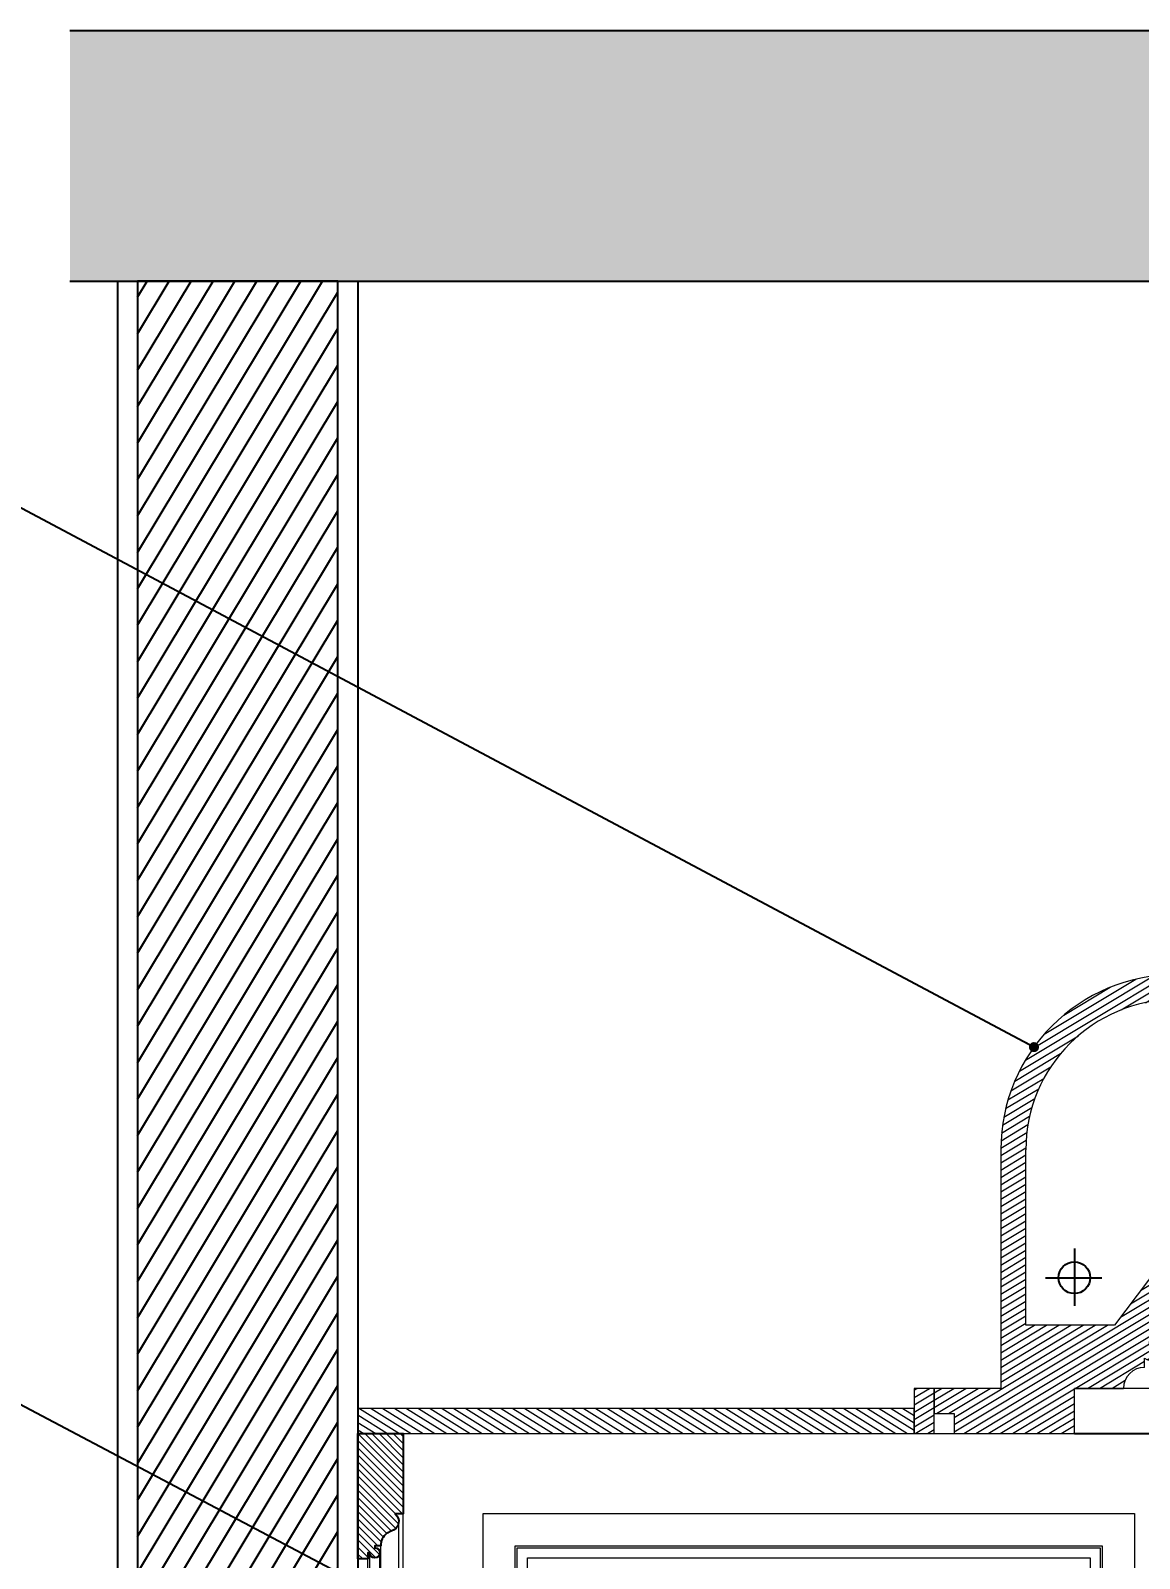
# Model space of a CAD drawing. Header units: inches. Extents: x 230831 to 416194, y 441295 to 526666.
# Drawn here: x 264254 to 265361, y 452292 to 453817 of the extents above; entities that cross this region are included whole.
import ezdxf

# ---------------------------------------------------------------- set-up
doc = ezdxf.new("R2010")
doc.units = ezdxf.units.IN
doc.header["$MEASUREMENT"] = 0
for name, color, linetype in [('CQ Grg Gypsum', 41, 'Continuous'), ('CQ Plaster', 1, 'Continuous'), ('CQ section wall', 3, 'Continuous'), ('CQ SPOT DETAIL DIMENSION', 9, 'Continuous'), ('CQ_callout', 34, 'Continuous'), ('LIGHT', 130, 'Continuous'), ('WOOD', 23, 'Continuous'), ('xref grd floor$2$CQ Wall hatch_CHB', 8, 'Continuous')]:
    doc.layers.add(name, color=color, linetype=linetype)
for name, color, linetype, lineweight in [('CQ gypsum 2', 42, 'Continuous', 0), ('CQ Gypsum Hatch', 8, 'Continuous', 20), ('GRC', 41, 'Continuous', 0)]:
    doc.layers.add(name, color=color, linetype=linetype, lineweight=lineweight)
doc.styles.get("Standard").update_dxf_attribs({"font": 'arial.ttf'})
doc.dimstyles.new('chester 15', dxfattribs={"dimscale": 0.15, "dimtxt": 150, "dimasz": 100, "dimexe": 100, "dimexo": 0, "dimgap": 80, "dimtad": 1, "dimdec": 0, "dimzin": 0, "dimdsep": 46, "dimtxsty": 'Standard', "dimblk": 'DOT', "dimcen": 100, "dimclrd": 1, "dimclre": 1, "dimclrt": 3, "dimadec": 0, "dimazin": 0, "dimtfac": 1, "dimtdec": 0, "dimtofl": 0, "dimtmove": 0, "dimatfit": 3, "dimfxl": 1, "dimtolj": 1, "dimtzin": 0, "dimlwd": -1, "dimarcsym": 0})
doc.dimstyles.get("Standard").update_dxf_attribs({"dimtxt": 0.18, "dimasz": 0.18, "dimexe": 0.18, "dimexo": 0.0625, "dimgap": 0.09, "dimtad": 0, "dimtih": 1, "dimtoh": 1, "dimdec": 4, "dimzin": 0, "dimdsep": 46, "dimtxsty": 'Standard', "dimcen": 0.09, "dimadec": 0, "dimazin": 0, "dimtfac": 1, "dimtdec": 4, "dimtofl": 0, "dimtmove": 0, "dimatfit": 3, "dimfxl": 1, "dimtolj": 1, "dimtzin": 0, "dimarcsym": 0})

# ---------------------------------------------------------------- blocks, each defined once
blk = doc.blocks.new('section c and d')
at = {"layer": 'xref grd floor$2$CQ Wall hatch_CHB', "extrusion": (-2.772420434295382e-08, -3.397086406510971e-09, 0.9999999999999997)}
h = blk.add_hatch(dxfattribs=at)
h.set_pattern_fill('AR-CONC', color=256, scale=10, angle=-13.97142328298568, style=0)
h.set_pattern_definition([(36.02857671701432, (-139.3556818018742, 1.243151257490035e-12), (68.08902030313811, -23.40695012282138), [7.5, -82.5]), (341.0285767170143, (-139.3556818018742, 1.243151257490035e-12), (4.696115536243854, 76.34393155101377), [6, -66]), (86.48002117701432, (-133.6815968482897, -1.95057909910514), (72.78513543292053, 52.93698073081792), [6.374019199999999, -70.1142112]), (32.21277671701431, (-134.5269233425438, 19.40832532037465), (99.57057156855136, -41.82951326026698), [11.25, -123.75]), (82.66421220701432, (-126.2293796823606, 15.92253007405553), (114.2200327004979, 71.963769638355), [9.5610342, -105.171376]), (337.2127407070143, (-134.5269233425438, 19.40832532037465), (114.2200326282029, 71.96376960434766), [9, -99.0000001]), (7.028576717014317, (-126.0299502971898, 12.14186476061622), (48.20408439676903, -53.482391937558), [7.5, -82.5]), (312.0285767170143, (-126.0299502971898, 12.14186476061622), (41.11958765836167, 64.49518506525843), [6, -66]), (57.48002145701431, (-122.0129432920685, 7.684998795660059), (89.32367130771905, 11.0127931513372), [6.374019000000001, -70.1142112]), (23.52857671701431, (-139.3556818018742, 1.243151257490035e-12), (9.217332202968066, 32.01097604041664), [0, -65.19999999999999, 0, -67, 0, -66.25]), (353.5285767170143, (-139.3556818018742, 1.243151257490035e-12), (35.05129027384105, 31.92285780031193), [0, -38.2, 0, -63.7, 0, -25.25]), (313.5285767170143, (-160.9959645340905, 5.384065682154374), (51.25843738430945, -15.07725946313946), [0, -25, 0, -78, 0, -103.5]), (303.5285767170143, (-170.7001271942772, 7.798444911819455), (59.01024838598841, -4.365975426402727), [0, -32.5, 0, -51.8, 0, -73.5])])
h.paths.add_polyline_path([(248875.6379114118, 453817.1762365347), (248875.6379114118, 453567.1762365347), (245808.1390208977, 453567.1762365347), (245808.1390208977, 453817.1762365347)])
h.paths.add_polyline_path([(248875.6379114117, 449317.1762365347), (248875.6379114118, 449117.1762365347), (245808.1390208977, 449117.1762365347), (245808.1390208977, 449317.1762365347)])
at = {"layer": 'xref grd floor$2$CQ Wall hatch_CHB'}
h = blk.add_hatch(dxfattribs=at)
h.set_pattern_fill('ANSI31,_O', color=8, scale=150, angle=76.02857671701435)
h.set_pattern_definition([(121.0285767170143, (0, 0), (-16.06706840326394, -9.664978682068453), [])])
h.paths.add_polyline_path([(248608.1390208978, 453567.1762365347), (248808.1390208978, 453567.1762365347), (248808.1390208978, 449317.1762365347), (248608.1390208978, 449317.1762365347)])
h.paths.add_polyline_path([(245908.1390208977, 453567.1762365347), (246108.1390208977, 453567.1762365347), (246108.1390208977, 449317.1762365347), (245908.1390208977, 449317.1762365347)])
at = {"layer": 'CQ Plaster'}
for p, q in [((248588.1390208978, 453567.1762365347, 0.000308660553070675), (248588.1390208978, 449317.1762365347, 0.000308660553070675)), ((248828.1390208978, 453567.1762365347, 0.000308660553070675), (248828.1390208978, 449317.1762365347, 0.000308660553070675))]:
    blk.add_line(p, q, dxfattribs=at)
at = {"layer": 'CQ section wall', "extrusion": (-2.772420434295382e-08, -3.397086406510971e-09, 0.9999999999999997)}
for p, q in [((248875.6379114117, 453817.1762365347), (245808.1390208976, 453817.1762365347, 0.0003704905800149254)), ((248875.6379114117, 453567.1762365347), (245808.1390208976, 453567.1762365347, 0.0003696413084132999))]:
    blk.add_line(p, q, dxfattribs=at)
at = {"layer": 'CQ section wall', "elevation": 0.000308660553070675}
blk.add_lwpolyline([(248608.1390208978, 453567.1762365347), (248808.1390208978, 453567.1762365347), (248808.1390208978, 449317.1762365347), (248608.1390208978, 449317.1762365347)], close=True, dxfattribs=at)
blk = doc.blocks.new('gf-19 section ceiling c and d')
at = {"layer": 'CQ Gypsum Hatch'}
h = blk.add_hatch(dxfattribs=at)
h.set_pattern_fill('ANSI31', color=256, scale=50, angle=166.0285767170143, style=0)
h.set_pattern_definition([(211.0285767170143, (40770.3055148228, 22438.25428829005), (3.221659560689484, -5.355689467754646), [])])
h.paths.add_polyline_path([(290580.2555056186, 477757.3129620503), (290560.2553744273, 477757.3129620503), (290560.2553744273, 477712.313894068), (290580.2555056186, 477712.313894068)])
h.paths.add_polyline_path([(292014.2551291987, 477757.3130545883), (291994.2549980073, 477757.3130545883), (291994.2549980073, 477712.313986606), (292014.2551291987, 477712.313986606)])
edge = h.paths.add_edge_path()
edge.add_arc((291752.7471168555, 477995.3529881806), 175, 0, 90)
edge.add_line((291752.8011449613, 478170.3529798404), (290821.7400454096, 478170.3521139577))
edge.add_line((291927.747123278, 477757.3138323158), (291927.7471168555, 477995.3529881805))
edge.add_arc((290821.7630173567, 477995.3521154653), 175, 90, 180)
edge.add_line((291994.2551219355, 477757.3138347645), (291927.747123278, 477757.3138323158))
edge.add_line((290646.7630173565, 477995.3521154653), (290646.763010934, 477757.3129596008))
edge.add_line((291994.2551313417, 477732.3138178333), (291994.2551219355, 477757.3138347645))
edge.add_line((290646.763010934, 477757.3129596008), (290580.2550122765, 477757.3129620494))
edge.add_line((291974.2551699805, 477732.3138178333), (291994.2551313417, 477732.3138178333))
edge.add_line((290580.2550122765, 477757.3129620494), (290580.2550028701, 477732.3129451182))
edge.add_line((291974.2551814603, 477712.3138063534), (291974.2551699805, 477732.3138178333))
edge.add_line((290580.2550028701, 477732.3129451182), (290600.2549642314, 477732.3129451182))
edge.add_line((291854.2471168548, 477712.3137449707), (291974.2551814603, 477712.3138063534))
edge.add_line((290600.2549642314, 477732.3129451182), (290600.2549527514, 477712.3129336383))
edge.add_line((291854.2471168548, 477757.3128866703), (291854.2471168548, 477712.3137449707))
edge.add_line((290600.2549527514, 477712.3129336383), (290720.263017357, 477712.3128722555))
edge.add_line((291805.2471168548, 477757.3128866703), (291854.2471168548, 477757.3128866703))
edge.add_line((290720.263017357, 477712.3128722555), (290720.2630173571, 477757.3120139552))
edge.add_arc((291784.2471168549, 477757.3128866702), 21, 0, 90)
edge.add_line((290720.2630173571, 477757.3120139552), (290769.2630173571, 477757.3120139552))
edge.add_line((291784.2471168548, 477787.3128866702), (291784.2471168548, 477778.3128866703))
edge.add_arc((290790.2630173573, 477757.3120139551), 21, 90, 180)
edge.add_arc((291779.3952927669, 477793.4196155958), 7.799508648182383, 90, 308.4673023821645)
edge.add_line((290790.2630173571, 477778.3120139552), (290790.2630173571, 477787.3120139551))
edge.add_line((291779.3952927667, 477804.2191242441), (291779.3952927667, 477801.2191242441))
edge.add_arc((290795.1148414453, 477793.4187428809), 7.799508648181451, 231.5326976178355, 450)
edge.add_arc((291777.2430252191, 477822.1859743472), 18.09530210375607, 205.7714928755903, 276.8309702002142)
edge.add_line((290795.1148414451, 477801.218251529), (290795.1148414451, 477804.2182515291))
edge.add_arc((291810.2235897614, 477835.0775454859), 53.47024035375843, 186.1635720925549, 202.8448179763401)
edge.add_arc((290797.2671089932, 477822.1851016322), 18.09530210375609, 263.1690297997858, 334.2285071244098)
edge.add_arc((291424.7263009643, 477801.7131326919), 333.4821786609713, 4.751447810051713, 6.568657365061795)
edge.add_arc((290764.286544451, 477835.0766727708), 53.4702403537582, 337.1551820236599, 353.8364279007361)
edge.add_arc((291720.3174680364, 477835.7764859581), 35.93479784867265, 6.527251482222313, 25.39668080517357)
edge.add_arc((291149.783833248, 477801.7122599771), 333.4821786609695, 173.4313426349382, 175.2485521899483)
edge.add_arc((291728.4574426022, 477837.4168631438), 27.95025194104338, 29.51902534285031, 91.82174081811998)
edge.add_arc((290854.1926661761, 477835.7756132432), 35.93479784867079, 154.6033191948264, 173.4727485177777)
edge.add_line((291727.5689035773, 477872.8529881787), (291727.5689035773, 477865.3529881787))
edge.add_arc((290846.0526916102, 477837.4159904285), 27.9502519410429, 88.17825918188002, 150.4809746571497)
edge.add_line((291718.5689035773, 477872.8529881785), (291727.5689035773, 477872.8529881787))
edge.add_line((290846.9412306349, 477865.3521154635), (290846.9412306349, 477872.8521154635))
edge.add_line((291718.5689035773, 477895.3529881802), (291718.5689035773, 477872.8529881785))
edge.add_line((290846.9412306349, 477872.8521154635), (290855.9412306349, 477872.8521154635))
edge.add_line((291757.6407549444, 477895.3529881787), (291718.5689035773, 477895.3529881802))
edge.add_line((290855.9412306349, 477872.8521154635), (290855.9412306349, 477895.3521154653))
edge.add_line((291814.2471168549, 477820.3529881787), (291757.6407549444, 477895.3529881787))
edge.add_line((290855.9412306349, 477895.3521154653), (290816.8693792678, 477895.3521154635))
edge.add_line((291902.7471168553, 477820.3529881787), (291814.2471168549, 477820.3529881787))
edge.add_line((290816.8693792678, 477895.3521154635), (290760.2630173571, 477820.3521154636))
edge.add_line((291902.7471168555, 477995.3529881805), (291902.7471168553, 477820.3529881787))
edge.add_line((290760.2630173571, 477820.3521154636), (290671.7630173566, 477820.3521154636))
edge.add_arc((291752.7471168555, 477995.3529881806), 150, 0, 90)
edge.add_line((290671.7630173566, 477820.3521154636), (290671.7630173566, 477995.3521154653))
edge.add_arc((290821.7630173567, 477995.3521154653), 150, 90, 180)
edge.add_line((290821.7149702583, 478145.3521077702), (291753.0815824123, 478145.3526152893))
h = blk.add_hatch(dxfattribs=at)
h.set_pattern_fill('ANSI31', color=256, scale=50, angle=166.0285767170143, style=0)
h.set_pattern_definition([(211.0285767170143, (134772.8663518906, 441448.9070309019), (3.221659560689484, -5.355689467754646), [])])
edge = h.paths.add_edge_path()
edge.add_line((291149.7271230064, 478145.3521051508), (291149.7271230064, 478132.4232321063))
edge.add_line((291149.7271230064, 478132.4232321063), (291154.7271230064, 478132.4232321063))
edge.add_arc((291161.8054325497, 478132.4304738378), 7.078313247718411, 180.0586185869984, 269.9413814130016)
edge.add_line((291161.7981908182, 478125.3521642945), (291161.7981908182, 478120.3521642945))
edge.add_line((291161.7981908182, 478120.3521642945), (291187.6560551945, 478120.3521051508))
edge.add_line((291187.6560551945, 478120.3521051508), (291187.6560551945, 478125.3521051508))
edge.add_arc((291187.648813463, 478132.4304146942), 7.078313247776678, 270.0586185874691, 359.9413814130025)
edge.add_line((291194.7271230064, 478132.4231729627), (291199.7271230063, 478132.4231729627))
edge.add_line((291199.7271230063, 478132.4231729627), (291199.7271230401, 478145.3521051509))
edge.add_line((291199.7271230401, 478145.3521051509), (291149.7271230064, 478145.3521051508))
edge = h.paths.add_edge_path()
edge.add_line((291440.8458450824, 478145.3521051508), (291440.8458450825, 478132.4232321063))
edge.add_line((291440.8458450825, 478132.4232321063), (291435.8458450825, 478132.4232321063))
edge.add_arc((291428.7675355391, 478132.4304738378), 7.078313247834825, 270.05861858699797, 359.94138141300255, ccw=False)
edge.add_line((291428.7747772706, 478125.3521642945), (291428.7747772706, 478120.3521642945))
edge.add_line((291428.7747772706, 478120.3521642945), (291402.9169128943, 478120.3521051508))
edge.add_line((291402.9169128943, 478120.3521051508), (291402.9169128942, 478125.3521051508))
edge.add_arc((291402.9241546257, 478132.4304146941), 7.07831324771847, 180.0586185865268, 269.9413814125304, ccw=False)
edge.add_line((291395.8458450824, 478132.4231729627), (291390.8458450825, 478132.4231729627))
edge.add_line((291390.8458450825, 478132.4231729627), (291390.8458450488, 478145.3521051509))
edge.add_line((291390.8458450488, 478145.3521051509), (291440.8458450824, 478145.3521051508))
at = {"layer": 'CQ Grg Gypsum', "extrusion": (-2.772420434295382e-08, -3.397086406510971e-09, 0.9999999999999997), "elevation": -0.0101549809185406}
for points in [[(291149.7271230062, 478145.3521051508), (291149.7271230062, 478132.4232321063), (291154.7271230063, 478132.4232321062, 0.4136143785872561), (291161.7981908181, 478125.3521642944), (291161.7981908181, 478120.3521642944), (291187.6560551944, 478120.3521051508), (291187.6560551944, 478120.3521051508), (291187.6560551944, 478125.3521051508, 0.4136143785872561), (291194.7271230062, 478132.4231729626), (291199.7271230062, 478132.4231729627), (291199.72712304, 478145.3521051508), (291149.7271230062, 478145.3521051508)], [(291440.8458450823, 478145.3521051508), (291440.8458450824, 478132.4232321063), (291435.8458450824, 478132.4232321063, -0.4136143785872561), (291428.7747772704, 478125.3521642944), (291428.7747772704, 478120.3521642944), (291402.9169128942, 478120.3521051508), (291402.9169128942, 478120.3521051508), (291402.9169128941, 478125.3521051508, -0.4136143785872561), (291395.8458450823, 478132.4231729626), (291390.8458450824, 478132.4231729627), (291390.8458450487, 478145.3521051508), (291440.8458450823, 478145.3521051508)]]:
    blk.add_lwpolyline(points, format="xyb", dxfattribs=at)
at = {"layer": 'GRC', "extrusion": (2.772420434295381e-08, -3.397086406510972e-09, 0.9999999999999997)}
for p, q in [((291752.7996836976, 478170.3529798395, 0.001440178731027683), (290821.738584146, 478170.3521139569, -9.153042794110317e-05)), ((290821.7135089946, 478145.3521077694, -9.161535338886285e-05), (291753.0801211486, 478145.3526152885, 0.00144008602772391)), ((290646.7615560928, 477995.3521154645, -8.668478285075174e-05), (290646.7615496703, 477757.3129596, -8.749342225330037e-05)), ((290671.7615560929, 477820.3521154628, -8.797237808047574e-05), (290671.7615560929, 477995.3521154645, -8.737788795932892e-05)), ((291902.7456555918, 477995.3529881797, 0.001435427108169677), (291902.7456555917, 477820.3529881779, 0.001434832618048535)), ((291927.7456620143, 477757.313832315, 0.001433925363302439), (291927.7456555918, 477995.3529881797, 0.001434734003061103)), ((290816.8679180041, 477895.3521154627, -9.174055502907553e-05), (290760.2615560934, 477820.3521154628, -9.042597016484352e-05)), ((290855.9397693712, 477895.3521154645, -9.282379102042919e-05), (290816.8679180041, 477895.3521154627, -9.174055502907553e-05)), ((290855.9397693712, 477872.8521154627, -9.290022546458031e-05), (290855.9397693712, 477895.3521154645, -9.282379102042919e-05)), ((291757.6392936807, 477895.3529881779, 0.001439110357958101), (291718.5674423136, 477895.3529881794, 0.001440193593949468)), ((291718.5674423136, 477895.3529881794, 0.001440193593949468), (291718.5674423136, 477872.8529881777, 0.001440117159505316)), ((291814.2456555912, 477820.3529881779, 0.001437286210132899), (291757.6392936807, 477895.3529881779, 0.001439110357958101)), ((290846.9397693712, 477872.8521154627, -9.265070762549499e-05), (290855.9397693712, 477872.8521154627, -9.290022546458031e-05)), ((290846.9397693712, 477865.3521154627, -9.267618577354399e-05), (290846.9397693712, 477872.8521154627, -9.265070762549499e-05)), ((291718.5674423136, 477872.8529881777, 0.001440117159505316), (291727.5674423136, 477872.8529881779, 0.001439867641666228)), ((291727.5674423136, 477872.8529881779, 0.001439867641666228), (291727.5674423136, 477865.3529881779, 0.001439842163518178)), ((290760.2615560934, 477820.3521154628, -9.042597016484352e-05), (290671.7615560929, 477820.3521154628, -8.797237808047574e-05)), ((291902.7456555917, 477820.3529881779, 0.001434832618048535), (291814.2456555912, 477820.3529881779, 0.001437286210132899)), ((290795.1133801814, 477801.2182515282, -9.145720864665711e-05), (290795.1133801814, 477804.2182515283, -9.144701738743734e-05)), ((291779.3938315031, 477804.2191242433, 0.001438197641095789), (291779.3938315031, 477801.2191242433, 0.001438187449836568)), ((290790.2615560934, 477778.3120139544, -9.140051015249094e-05), (290790.2615560934, 477787.3120139543, -9.136993637483119e-05)), ((291784.2456555911, 477787.3128866694, 0.001438005696183489), (291784.2456555911, 477778.3128866695, 0.001437975122405832)), ((290580.2535510128, 477757.3129620486, -8.564954089976175e-05), (290580.2535416064, 477732.3129451174, -8.573446785665215e-05)), ((290646.7615496703, 477757.3129596, -8.749342225330037e-05), (290580.2535510128, 477757.3129620486, -8.564954089976175e-05)), ((290720.2615560934, 477757.3120139544, -8.953115466301905e-05), (290769.2615560934, 477757.3120139544, -9.088964067582536e-05)), ((290720.2615560933, 477712.3128722546, -8.968402063558854e-05), (290720.2615560934, 477757.3120139544, -8.953115466301905e-05)), ((291805.2456555911, 477757.3128866695, 0.001437321575300094), (291854.2456555911, 477757.3128866695, 0.001435963089287287)), ((291854.2456555911, 477757.3128866695, 0.001435963089287287), (291854.2456555911, 477712.3137449698, 0.001435810223314713)), ((291994.2536606718, 477757.3138347637, 0.001432081481965535), (291927.7456620143, 477757.313832315, 0.001433925363302439)), ((291994.2536700781, 477732.3138178324, 0.001431996554487077), (291994.2536606718, 477757.3138347637, 0.001432081481965535)), ((290580.2535416064, 477732.3129451174, -8.573446785665215e-05), (290600.2535029677, 477732.3129451174, -8.628895087228207e-05)), ((290600.2535029677, 477732.3129451174, -8.628895087228207e-05), (290600.2534914878, 477712.3129336375, -8.635689232113788e-05)), ((291974.2537201966, 477712.3138063526, 0.001432483095417309), (291974.2537087168, 477732.3138178324, 0.00143255103750271)), ((291974.2537087168, 477732.3138178324, 0.00143255103750271), (291994.2536700781, 477732.3138178324, 0.001431996554487077)), ((290600.2534914878, 477712.3129336375, -8.635689232113788e-05), (290720.2615560933, 477712.3128722546, -8.968402063558854e-05)), ((291854.2456555911, 477712.3137449698, 0.001435810223314713), (291974.2537201966, 477712.3138063526, 0.001432483095417309))]:
    blk.add_line(p, q, dxfattribs=at)
at = {"layer": 'GRC', "extrusion": (5.544840868590781e-08, -1.698201797571366e-21, 0.9999999999999986)}
for points, elevation in [([(290580.2540443545, 477757.3129620494), (290560.2539131631, 477757.3129620494), (290560.2539131631, 477712.3138940671), (290580.2540443545, 477712.3138940671)], 0.01602602274258674), ([(292014.2536679345, 477757.3130545874), (291994.2535367432, 477757.3130545874), (291994.2535367432, 477712.313986605), (292014.2536679345, 477712.313986605)], 0.01606993246500021)]:
    blk.add_lwpolyline(points, close=True, dxfattribs=dict(at, elevation=elevation))
at = {"layer": 'GRC', "extrusion": (2.772420434295381e-08, -3.397086406510972e-09, 0.9999999999999997)}
for centre, radius, start, end in [((290821.7615560929, 477995.3521154645, 0.006347473913101274), 175, 90, 180), ((291752.7456555917, 477995.3529881798, 0.007904406960983018), 175, 1.789432924479918e-26, 90), ((290821.7615560929, 477995.3521154645, 0.006347473913101274), 150, 90, 180), ((291752.7456555917, 477995.3529881798, 0.007904406960983018), 150, 1.789432924479918e-26, 90), ((290846.0512303464, 477837.4159904277, 0.006347473913101273), 27.9502519410429, 88.17825918188038, 150.4809746571412), ((291728.4559813383, 477837.416863143, 0.007904406960983023), 27.95025194104338, 29.51902534285877, 91.82174081811962), ((290854.1912049123, 477835.7756132424, 0.006347473913101271), 35.93479784867079, 154.6033191948177, 173.4727485177653), ((291720.3160067725, 477835.7764859573, 0.007904406960983022), 35.93479784867265, 6.527251482234734, 25.39668080518229), ((290764.2850831872, 477835.07667277, 0.006347473913101274), 53.4702403537582, 337.1551820236546, 353.8364279007234), ((291149.7823719842, 477801.7122599763, 0.00634747391310127), 333.4821786609695, 173.4313426349483, 175.2485521899509), ((291424.7248397004, 477801.7131326911, 0.007904406960983022), 333.4821786609713, 4.751447810049064, 6.568657365051664), ((291810.2221284975, 477835.0775454851, 0.00790440696098302), 53.47024035375843, 186.1635720925555, 202.8448179763454), ((290797.2656477294, 477822.1851016314, 0.006347473913101271), 18.09530210375609, 263.1690297998114, 334.2285071244053), ((291777.2415639553, 477822.1859743464, 0.007904406960983023), 18.09530210375607, 205.7714928755947, 276.8309702001887), ((290795.1133801815, 477793.4187428801, 0.006347473913101274), 7.799508648181452, 231.5326976178309, 90), ((291779.3938315031, 477793.419615595, 0.007904406960983027), 7.799508648182382, 90, 308.4673023821691), ((290790.2615560935, 477757.3120139543, 0.006347473913101276), 21, 90, 180), ((291784.2456555911, 477757.3128866694, 0.007904406960983029), 21, 1.789432924479918e-26, 90)]:
    blk.add_arc(centre, radius, start, end, dxfattribs=at)
at = {"layer": 'LIGHT', "extrusion": (2.772420434295381e-08, -3.397086406510972e-09, 0.9999999999999997)}
for points, elevation in [([(290720.2355145813, 477897.0155145395), (290720.2355145813, 477839.8487053117)], 0.006348388416277471), ([(291854.224740409, 477897.0164768776), (291854.224740409, 477839.8496676498)], 0.007904850038929923), ([(290691.2667505401, 477867.7673174963), (290747.5662127817, 477867.7673174963)], 0.006348388416277471), ([(291825.2559763678, 477867.7682798344), (291881.5554386094, 477867.7682798344)], 0.007904850038929923)]:
    blk.add_lwpolyline(points, dxfattribs=dict(at, elevation=elevation))
for centre in [(290720.2355145813, 477867.7673174963, 0.006348388416277471), (291854.224740409, 477867.7682798344, 0.007904850038929923)]:
    blk.add_circle(centre, 15.87653305614367, dxfattribs=at)
blk = doc.blocks.new('_Dot')
at = {"color": 0, "linetype": 'ByBlock', "lineweight": -2}
blk.add_line((-0.5, 0), (-1, 0), dxfattribs=at)
at = {"color": 0, "linetype": 'ByBlock', "const_width": 0.5}
blk.add_lwpolyline([(-0.25, 0, 1), (0.25, 0, 1)], format="xyb", close=True, dxfattribs=at)
blk = doc.blocks.new('*D383')
at = {"layer": 'CQ SPOT DETAIL DIMENSION', "color": 1, "lineweight": -2, "transparency": 16777216}
for p, q in [((265296.0111194734, 452417.1756109033), (265518.6164300915, 452417.1756109033)), ((265296.0111194734, 449417.1762365348), (265518.6164300915, 449417.1762365348))]:
    blk.add_line(p, q, dxfattribs=at)
at = {"layer": 'CQ SPOT DETAIL DIMENSION', "color": 1, "transparency": 16777216}
blk.add_line((265503.6164300915, 452402.1756109033), (265503.6164300915, 449432.1762365348), dxfattribs=at)
at = {"layer": 'Defpoints', "color": 0, "transparency": 16777216}
for p in [(265296.0111194734, 452417.1756109033, 0.0003290892201699618), (265296.0111194734, 449417.1762365348, 0.0003373635443084944), (265503.6164300915, 449417.1762365348)]:
    blk.add_point(p, dxfattribs=at)
at = {"layer": 'CQ SPOT DETAIL DIMENSION', "color": 1, "transparency": 16777216, "xscale": 15, "yscale": 15, "zscale": 15}
for p, rotation in [((265503.6164300915, 452417.1756109033), 90), ((265503.6164300915, 449417.1762365348), 270)]:
    blk.add_blockref('_Dot', p, dxfattribs=dict(at, rotation=rotation))
at = {"layer": 'CQ SPOT DETAIL DIMENSION', "color": 3, "transparency": 16777216, "insert": (265480.120863925, 450917.1759237191), "char_height": 22.5, "attachment_point": 5, "rotation": 90}
blk.add_mtext('\\A1;3000', dxfattribs=at)
blk = doc.blocks.new('wood panel sect')
at = {"lineweight": 0}
h = blk.add_hatch(dxfattribs=at)
h.set_pattern_fill('ANSI31', color=8, scale=40, angle=90)
h.set_pattern_definition([(135, (-8041.113550701819, 0), (-3.535533905932738, -3.535533905932737), [])])
edge = h.paths.add_edge_path()
edge.add_line((253474.2685750838, 452417.2204940189), (253519.2730817271, 452417.2204940189))
edge.add_line((253519.2730817271, 452417.2204940189), (253519.1307674757, 452337.2206206025))
edge.add_line((253519.1307674757, 452337.2206206025), (253511.2509602519, 452337.2480622056))
edge.add_arc((253505.0865088443, 452329.5582011942), 9.85567976005671, -73.03469801997358, 51.2831630191082, ccw=False)
edge.add_arc((253513.371429211, 452303.554843967), 17.43678458643318, 108.0720310162203, 126.9854782969444)
edge.add_arc((253511.8622040444, 452305.8066509015), 14.73085457306674, 127.5656644569737, 181.9807135198371)
edge.add_line((253497.1401508916, 452305.2975070903), (253491.1401872752, 452305.3184020965))
edge.add_line((253491.1401872752, 452305.3184020965), (253491.1332222732, 452303.3184142243))
edge.add_arc((253491.1154615177, 452298.2184451504), 5.099999999974172, -180.199533016543, 89.8004669831289, ccw=False)
edge.add_line((253486.0154924438, 452298.2362059058), (253484.0155045717, 452298.2431709078))
edge.add_line((253484.0155045717, 452298.2431709078), (253483.9942613153, 452292.1432078978))
edge.add_line((253483.9942613153, 452292.1432078978), (253473.9747932984, 452292.1781029112))
edge.add_line((253473.9747932984, 452292.1781029112), (253474.2685750838, 452417.2204940189))
edge = h.paths.add_edge_path()
edge.add_line((253514.1307734239, 449567.183652085), (253514.1307674757, 449572.1759395652))
edge.add_line((253514.1307674757, 449572.1759395652), (253519.1307674757, 449572.1759395652))
edge.add_line((253519.1307674757, 449572.1759395652), (253519.0951889128, 449572.1759395652))
edge.add_line((253519.0951889128, 449572.1759395652), (253519.1663460386, 449572.1759395652))
edge.add_line((253519.1663460386, 449572.1759395652), (253519.0596103501, 449647.030587278))
edge.add_line((253519.0596103501, 449647.030587278), (253511.2509602519, 449647.0031456748))
edge.add_arc((253505.0865088443, 449654.6930066863), 9.855679760020301, 308.7168369806278, 433.0346980202973)
edge.add_arc((253513.3714292122, 449680.6963639157), 17.43678458896146, 233.0145217044112, 251.9279689823662, ccw=False)
edge.add_arc((253511.8622040444, 449678.4445569791), 14.73085457324064, 178.0192864806311, 232.4343355432609, ccw=False)
edge.add_line((253497.1401508916, 449678.9537007902), (253491.1401872752, 449678.9328057839))
edge.add_line((253491.1401872752, 449678.9328057839), (253491.1332222732, 449680.9327936561))
edge.add_arc((253491.1154615177, 449686.0327627301), 5.099999999974274, 270.1995330171981, 540.1995330165441)
edge.add_line((253486.0154924438, 449686.0150019747), (253484.0155045717, 449686.0080369726))
edge.add_line((253484.0155045717, 449686.0080369726), (253483.9942613153, 449692.1079999827))
edge.add_line((253483.9942613153, 449692.1079999827), (253473.9747932984, 449692.0731049692))
edge.add_line((253473.9747932984, 449692.0731049692), (253474.2685750808, 449567.0307138616))
edge.add_line((253474.2685750808, 449567.0307138616), (253474.2685750838, 449567.1759395652))
edge.add_line((253474.2685750838, 449567.1759395652), (253514.1307674756, 449567.1759395651))
edge.add_arc((253519.1307675891, 449567.1759395655), 5.000000113475835, 179.9116210036657, 180.0000000046691, ccw=False)
at = {"layer": 'CQ SPOT DETAIL DIMENSION', "color": 8, "lineweight": 0}
for p, q in [((253519.1307674757, 449572.1759395652, 0.001326701590648391), (253519.1307674757, 452337.2206206025, 0.001326701590648391)), ((253514.7998743529, 449654.8305080064, 0.001326701590648391), (253514.7998743529, 452329.5582011942, 0.001326701590648391)), ((253496.9978366403, 449678.0729144877, 0.001326701590648391), (253496.9978366402, 452305.2975070903, 0.001326701590648391)), ((253483.8731903203, 449686.1455382927, 0.001326701590648391), (253483.8731903203, 452298.2431709078, 0.001326701590648391)), ((253485.8731472664, 449686.1525031871, 0.001326701590648391), (253485.8731472664, 452298.2184451504, 0.001326701590648391)), ((253496.0719364298, 449686.0591376958, 0.001326701590648391), (253496.0719364298, 452298.1073187955, 0.001326701590648391))]:
    blk.add_line(p, q, dxfattribs=at)
at = {"layer": 'WOOD', "elevation": 0.001326701590648391}
blk.add_lwpolyline([(253474.1307674757, 452417.2204940189), (253519.1307674757, 452417.2204940189), (253519.1307674757, 452337.2206206025), (253511.1086460005, 452337.2480622056, -0.6027498533821092), (253507.8200082072, 452320.1314244604, 0.08271333912681034), (253502.7389258507, 452317.4831385206, 0.2419949691642103), (253496.9978366402, 452305.2975070903), (253490.9978730239, 452305.3184020965), (253490.9909080218, 452303.3184142243, -2.414213562368225), (253485.8731781924, 452298.2362059058), (253483.8731903203, 452298.2431709078), (253483.8519470639, 452292.1432078978), (253474.1307674757, 452292.1781029112), (253474.1307674727, 452417.2204940189)], format="xyb", dxfattribs=at)

msp = doc.modelspace()

# ---------------------------------------------------------------- hatches: boundary and pattern name
at = {"lineweight": 0}
h = msp.add_hatch(dxfattribs=at)
h.set_pattern_fill('ANSI31', color=8, scale=50, angle=103)
h.set_pattern_definition([(148, (0, 0), (-3.311995401457533, -5.300300600977661), [])])
h.paths.add_polyline_path([(265136.0034522524, 452442.176761254), (264581.0084914358, 452442.176761254), (264581.0084914358, 452417.1762363845), (265136.0034522524, 452417.1762363845)])

# ---------------------------------------------------------------- linework, layer by layer
at = {"layer": 'CQ gypsum 2', "extrusion": (2.772420434295382e-08, -3.397086406510971e-09, 0.9999999999999997)}
msp.add_line((266429.9951946797, 452462.1743896272, 0.0002981710280524461), (265296.0110951823, 452462.174271729, 0.0003303033981989013), dxfattribs=at)
at = {"layer": 'CQ gypsum 2'}
msp.add_line((265296.0111194734, 452417.1756109033, 0.0003290892201699618), (266429.9951946797, 452417.1756109033, 0.0003605280263926326), dxfattribs=at)
at = {"layer": 'CQ gypsum 2', "elevation": 0.0002807236906379597}
for points in [[(264625.9283579817, 452417.198682514), (265435.8605178568, 452417.2143135894), (265435.8605178568, 449567.0650685634), (264625.9283579817, 449567.049437488)], [(264705.9283579817, 452337.2002264383), (265355.8605178568, 452337.2127696353), (265355.8605178568, 449647.0635246391), (264705.9283579817, 449647.0509814422)], [(264737.9278602597, 452305.2007241605), (265323.861015579, 452305.2132673574), (265323.861015579, 449679.0630269169), (264737.9278602597, 449679.05048372)], [(264739.9278602597, 452303.2007241605), (265321.861015579, 452303.2132673574), (265321.861015579, 449681.0630269169), (264739.9278602597, 449681.05048372)], [(264750.1278602618, 452293.0007241584), (265311.6610155768, 452293.0132673553), (265311.6610155768, 449691.263026919), (264750.1278602618, 449691.2504837221)]]:
    msp.add_lwpolyline(points, close=True, dxfattribs=at)
at = {"layer": 'GRC', "elevation": 0.0003336922745150576}
msp.add_lwpolyline([(265136.0034522524, 452442.176761254), (264581.0084914358, 452442.176761254), (264581.0084914358, 452417.1762363845), (265136.0034522524, 452417.1762363845)], close=True, dxfattribs=at)

# ---------------------------------------------------------------- block references
at = {"layer": 'CQ Grg Gypsum'}
msp.add_blockref('gf-19 section ceiling c and d', (-25424.25046091125, -25295.1376576827, 0.00041877323878575), dxfattribs=at)
at = {"layer": 'CQ section wall', "xscale": -1}
msp.add_blockref('section c and d', (513169.1475123336, 0, 0.0002905160519317026), dxfattribs=at)
at = {"layer": 'CQ SPOT DETAIL DIMENSION', "color": 2}
msp.add_blockref('wood panel sect', (11106.87771732613, -0.1457504711579531, -0.001045977900010431), dxfattribs=at)

# ---------------------------------------------------------------- dimensions: what is measured, and where the dimension line sits
dim = msp.add_linear_dim(base=(265503.6164300915, 449417.1762365348), p1=(265296.0111194734, 452417.1756109033, 0.0003290892201699618), p2=(265296.0111194734, 449417.1762365348, 0.0003373635443084944), angle=90, dimstyle='chester 15', dxfattribs=at)
dim.commit()
dim.dimension.update_dxf_attribs({"geometry": '*D383', "text_midpoint": (265480.120863925, 450917.1759237191)})

# ---------------------------------------------------------------- leaders
at = {"layer": 'CQ_callout', "annotation_type": 0, "has_hookline": 1, "hookline_direction": 1}
for points, text_width in [([(265255.6560360056, 452802.6944177063), (264204.4850159553, 453361.8467601362), (264049.7965403867, 453361.8467601362)], 598.4122042341221), ([(264876.6334249584, 452111.9091569812), (264204.4850159553, 452466.7171199307), (264049.7965403867, 452466.7171199307)], 1397.353673723537)]:
    msp.add_leader(points, dimstyle='Standard', override={"dimasz": 10, "dimldrblk": 'Dot', "dimfxl": 0.1, "dimarcsym": 2}, dxfattribs=dict(at, text_width=text_width))

doc.saveas('drawing.dxf')
